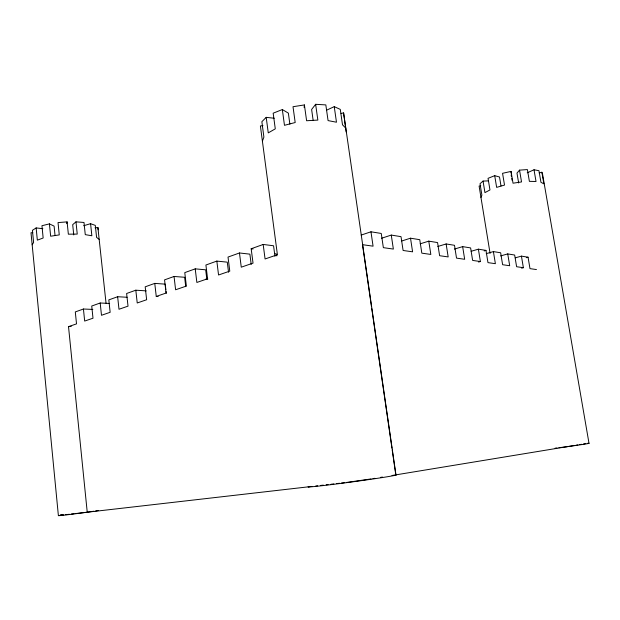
<?xml version="1.0" encoding="UTF-8"?>
<svg xmlns="http://www.w3.org/2000/svg" width="620" height="620" viewBox="0 0 620 620"><rect width="100%" height="100%" fill="white"/><g stroke="black" fill="none" stroke-linecap="round" stroke-linejoin="round"><path stroke-width="0.93" d="M511.019 173.011L511.043 171.415L502.557 173.305L504.517 185.07L496.643 187.38L494.706 175.669L488.049 178.328L489.963 189.953L484.941 192.619L483.05 181.071L488.165 180.9M304.094 107.415L304.404 104.927L293.012 106.718L295.182 122.535L284.471 125.31L282.333 109.554L273.172 113.189L275.28 128.851L268.266 132.882L266.197 117.35L274.272 118.257M66.704 223.649L67.1 221.883L58.024 222.58L59.264 234.903L50.646 236.212L49.422 223.89L41.951 225.719L43.16 238.01L37.34 240.149L36.146 227.92L42.842 228.695M262.399 141.151L263.895 137.074L261.865 121.706L266.197 117.35M480.965 197.439L481.887 195.168L480.019 183.714L483.05 181.071M32.17 244.807L33.604 242.467L32.426 230.322L36.146 227.92M326.43 110.259L334.242 106.648L336.474 122.218L328.065 120.598L325.833 104.904L315.634 104.307L311.62 109.469L313.162 120.474M527.225 172.794L534.014 169.772L536.021 181.49L529.387 181.35L527.38 169.578L519.529 170.143L516.979 173.089L518.653 182.97M83.646 225.734L90.582 223.681L91.861 235.763L85.266 234.639L83.995 222.464L75.973 221.844L72.695 224.657L73.749 234.934M92.837 309.419L83.429 309.016L75.299 311.93L76.516 323.88L68.518 326.632L87.234 512.213A35.123 0.574 -7.9 0 1 59.094 515.445M109.624 303.467L100.192 302.994L91.729 306.032L93 318.207L84.677 321.067L83.429 309.016M127.1 297.267L117.637 296.724L108.825 299.894L110.151 312.302L101.486 315.286L100.192 302.994M146.25 290.873L135.811 290.199L126.627 293.493L128.022 306.148L118.993 309.256L117.637 296.724M165.222 284.146L154.767 283.387L145.189 286.828L146.645 299.739L137.229 302.978L135.811 290.199M185.752 286.673L184.636 277.272L174.05 276.466L164.556 279.876L166.075 293.051L156.256 296.43L154.767 283.387M206.847 279.419L205.685 269.816L195.222 268.855L184.775 272.614L186.364 286.068L175.607 289.772L174.05 276.466M228.547 272.234L227.284 262.159L216.837 261.09L205.91 265.019L207.576 278.767L196.858 282.457L195.222 268.855M251.208 264.453L249.891 254.154L239.467 252.968L228.021 257.075L229.78 271.126L218.55 274.993L216.837 261.09M239.467 252.968L241.265 267.173L253.03 263.12L251.178 248.76L263.175 244.451L273.567 245.768L274.954 256.293M361.204 235.073L370.969 231.795L381.254 233.461L383.354 247.651L393.359 249.077L391.274 235.081L381.594 238.243M401.807 240.971L410.518 238.196L419.763 239.692L421.825 253.154L430.83 254.44L428.776 241.149L420.151 243.831M437.813 246.489L446.137 243.954L454.499 245.303L456.521 258.122L464.667 259.284L462.652 246.628L454.421 249.085M471.154 251.286L478.392 249.17L485.987 250.395L487.971 262.624L495.38 263.686L493.404 251.596L486.243 253.65M484.181 250.922L485.987 250.395M478.57 262.051L480.392 261.539L478.392 249.17M500.65 255.913L507.733 253.913L514.662 255.037L516.607 266.724L523.373 267.693L521.436 256.13L515.305 257.827M526.318 257.68L528.062 257.199L529.984 268.638L536.463 269.56M521.614 268.158L523.373 267.693M539.144 172.933L541.872 172.251L542.601 174.344L589 443.261A33.635 0.535 -7.5 0 1 574.438 445.671L566.688 446.749M341.047 113.429L343.589 112.902L396.002 475.106M480.771 185.775L479.113 186.085L490.079 253.379M371.039 478.942L346.255 482.5M372.946 478.625L374.844 478.314M380.564 477.377L382.47 477.059M391.995 475.493L574.159 445.517M576.027 445.214L577.894 444.904M579.754 444.594L581.622 444.292M583.49 443.982L585.357 443.672M310.93 486.413L308.086 486.878A44.532 1.015 -7.7 0 0 356.585 481.314A44.532 1.015 -7.7 0 0 395.8 474.866L392.212 450.027M60.047 515.298L62.915 514.871M87.234 512.213L93.806 511.221M95.681 510.934L98.495 510.508M555.078 448.183L556.977 447.95M558.876 447.718L566.463 446.788M95.007 227.819L97.89 227.486L98.216 229.787M60.031 515.336L63.782 514.902M65.658 514.693L69.409 514.259M71.285 514.042L74.106 513.724M75.981 513.507L311.899 486.436M315.719 486.003L317.626 485.778M320.494 485.452L323.353 485.127M326.213 484.793L328.12 484.577M330.987 484.251L333.847 483.918M336.714 483.592L339.574 483.259M341.481 483.042L344.34 482.716M262.965 125.666L260.392 125.945L277.411 254.727L265.073 258.974L263.175 244.451M587.225 443.37L589 443.261M32.798 232.671L31 232.756L58.389 515.693M156.256 296.43L158.154 296.546M206.042 278.907L207.847 279.047M251.178 248.76L253.076 248.984M480.392 261.539L472.626 260.423L470.619 247.915L462.652 246.628M391.274 235.081L401.016 236.654L403.101 250.472L412.587 251.829L410.518 238.196M428.776 241.149L437.565 242.567L439.611 255.704L448.175 256.928L446.137 243.954M493.404 251.596L500.65 252.766L502.618 264.717L509.694 265.732L507.733 253.913M521.436 256.13L528.062 257.199M534.014 169.772L538.951 170.686L540.958 182.334L543.864 183.822L541.872 172.251M494.706 175.669L499.503 176.987L500.991 185.93M274.575 253.549L276.597 254.154L276.83 255.905M90.582 223.681L95.309 225.401L96.581 237.383L99.161 239.359M334.242 106.648L340.279 109.391L342.504 124.814L345.797 128.154M49.422 223.89L54.095 226.099L55.041 235.484M282.333 109.554L288.362 113.127L289.865 124.124M519.529 170.143L521.529 181.931L513.027 183.202L511.043 171.415M511.159 174.894L511.461 176.692M511.764 178.483L512.066 180.281M370.969 231.795L373.07 246.179L362.499 244.667L371.481 306.753M346.2 131.998L343.589 112.902M371.76 308.659L391.933 448.121M315.634 104.307L317.851 120.086L306.606 120.745L304.404 104.927M165.331 285.068L165.858 289.679M166.075 291.524L166.284 293.369M97.89 227.486L106.035 303.141M75.973 221.844L77.244 234.089L68.355 234.182L67.1 221.883M60.326 515.197A35.123 0.574 -7.9 0 1 62.108 514.879M68.518 326.632A34.224 5.619 -5.3 0 1 71.246 326.322"/></g></svg>
